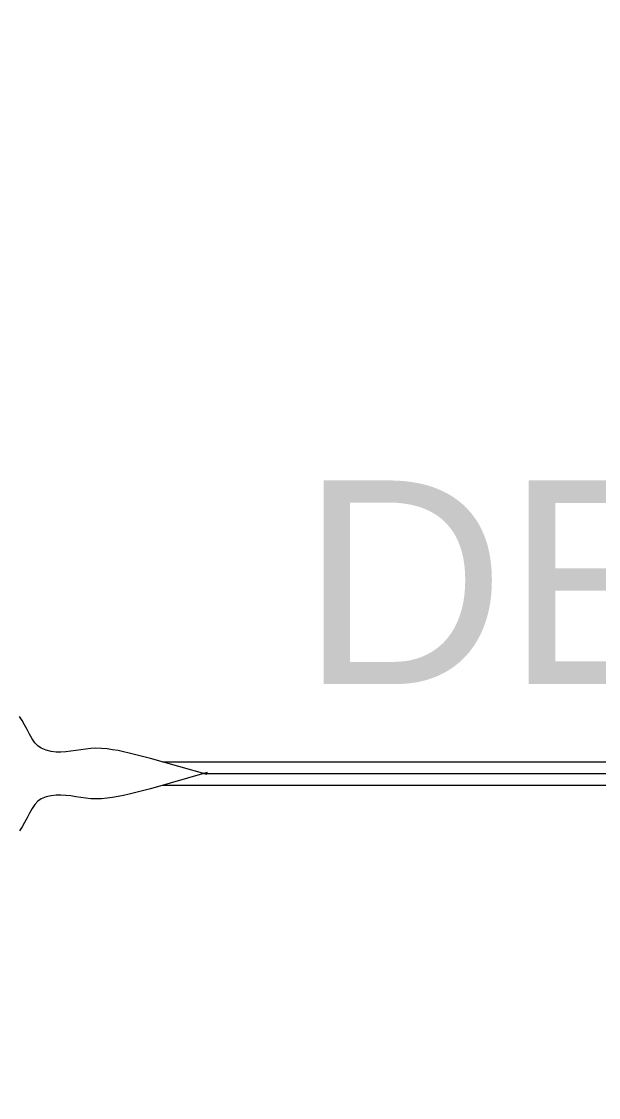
# Model space of a CAD drawing. Header units: centimetres. Extents: x -377343 to 693706, y 194584 to 813780.
# Drawn here: x 170286.6 to 170419.8, y 497989.8 to 498238 of the extents above; entities that cross this region are included whole.
import ezdxf

# ---------------------------------------------------------------- set-up
doc = ezdxf.new("R2010")
doc.units = ezdxf.units.CM
doc.layers.add('PIPA', color=11, linetype='Continuous')
doc.layers.add('TEXT', color=7, linetype='Continuous')
doc.styles.get("Standard").update_dxf_attribs({"font": 'arial.ttf'})

msp = doc.modelspace()

# ---------------------------------------------------------------- linework, layer by layer
at = {"layer": 'PIPA', "lineweight": 35, "extrusion": (0, 0.816497, 0.57735), "elevation": 193451.324}
msp.add_lwpolyline([(-421704.212, -325591.681), (-159560.265, -63447.734), (377343.333, -600351.331), (-158232.47, -1135927.133), (-693706.405, -600453.199), (-454216.825, -360963.619)], dxfattribs=at)
at = {"layer": 'TEXT', "color": 2, "linetype": 'Continuous', "lineweight": 13}
for p, q in [((170286.705, 498076.766), (170286.121, 498077.657)), ((170287.274, 498075.751), (170286.705, 498076.766)), ((170287.843, 498074.671), (170287.274, 498075.751)), ((170288.424, 498073.584), (170287.843, 498074.671)), ((170289.03, 498072.548), (170288.424, 498073.584)), ((170289.675, 498071.622), (170289.03, 498072.548)), ((170290.372, 498070.863), (170289.675, 498071.622)), ((170291.133, 498070.331), (170290.372, 498070.863)), ((170292.27, 498069.874), (170291.133, 498070.331)), ((170301.422, 498070.167), (170300.267, 498070.002)), ((170302.581, 498070.286), (170301.422, 498070.167)), ((170303.745, 498070.331), (170302.581, 498070.286)), ((170305.029, 498070.292), (170303.745, 498070.331)), ((170306.311, 498070.183), (170305.029, 498070.292)), ((170307.59, 498070.012), (170306.311, 498070.183)), ((170293.407, 498069.591), (170292.27, 498069.874)), ((170294.545, 498069.454), (170293.407, 498069.591)), ((170295.684, 498069.436), (170294.545, 498069.454)), ((170296.825, 498069.509), (170295.684, 498069.436)), ((170297.969, 498069.646), (170296.825, 498069.509)), ((170299.116, 498069.82), (170297.969, 498069.646)), ((170300.267, 498070.002), (170299.116, 498069.82)), ((170308.866, 498069.791), (170307.59, 498070.012)), ((170310.136, 498069.529), (170308.866, 498069.791)), ((170311.399, 498069.237), (170310.136, 498069.529)), ((170312.654, 498068.924), (170311.399, 498069.237)), ((170313.9, 498068.602), (170312.654, 498068.924)), ((170315.134, 498068.279), (170313.9, 498068.602)), ((170316.357, 498067.966), (170315.134, 498068.279)), ((170329.419, 498064.25), (170316.357, 498067.966)), ((170329.419, 498064.731), (170316.357, 498061.015)), ((170313.9, 498060.38), (170312.654, 498060.057)), ((170315.134, 498060.702), (170313.9, 498060.38)), ((170316.357, 498061.015), (170315.134, 498060.702)), ((170290.372, 498058.118), (170289.675, 498057.36)), ((170291.133, 498058.65), (170290.372, 498058.118)), ((170292.27, 498059.107), (170291.133, 498058.65)), ((170293.407, 498059.39), (170292.27, 498059.107)), ((170294.545, 498059.527), (170293.407, 498059.39)), ((170295.684, 498059.545), (170294.545, 498059.527)), ((170296.825, 498059.472), (170295.684, 498059.545)), ((170297.969, 498059.335), (170296.825, 498059.472)), ((170299.116, 498059.162), (170297.969, 498059.335)), ((170300.267, 498058.979), (170299.116, 498059.162)), ((170301.422, 498058.814), (170300.267, 498058.979)), ((170302.581, 498058.696), (170301.422, 498058.814)), ((170303.745, 498058.65), (170302.581, 498058.696)), ((170305.029, 498058.689), (170303.745, 498058.65)), ((170306.311, 498058.799), (170305.029, 498058.689)), ((170307.59, 498058.969), (170306.311, 498058.799)), ((170308.866, 498059.191), (170307.59, 498058.969)), ((170310.136, 498059.452), (170308.866, 498059.191)), ((170311.399, 498059.745), (170310.136, 498059.452)), ((170312.654, 498060.057), (170311.399, 498059.745)), ((170288.424, 498055.398), (170287.843, 498054.31)), ((170289.03, 498056.433), (170288.424, 498055.398)), ((170289.675, 498057.36), (170289.03, 498056.433)), ((170287.274, 498053.23), (170286.705, 498052.216)), ((170287.843, 498054.31), (170287.274, 498053.23)), ((170286.705, 498052.216), (170286.121, 498051.325))]:
    msp.add_line(p, q, dxfattribs=at)
at = {"layer": 'TEXT', "color": 2, "linetype": 'Continuous', "lineweight": 9}
for p, q in [((170319.128, 498067.178), (170845.421, 498067.178)), ((170319.128, 498061.803), (170845.421, 498061.803))]:
    msp.add_line(p, q, dxfattribs=at)
at = {"layer": 'TEXT', "color": 2, "linetype": 'Continuous', "lineweight": 15}
msp.add_line((170328.575, 498064.491), (170845.421, 498064.491), dxfattribs=at)

# ---------------------------------------------------------------- texts
at = {"layer": 'TEXT', "color": 2}
msp.add_text('DENAH KOLOM ', height=46.96188, dxfattribs=at).set_placement((170350.934, 498085.171))

doc.saveas('drawing.dxf')
